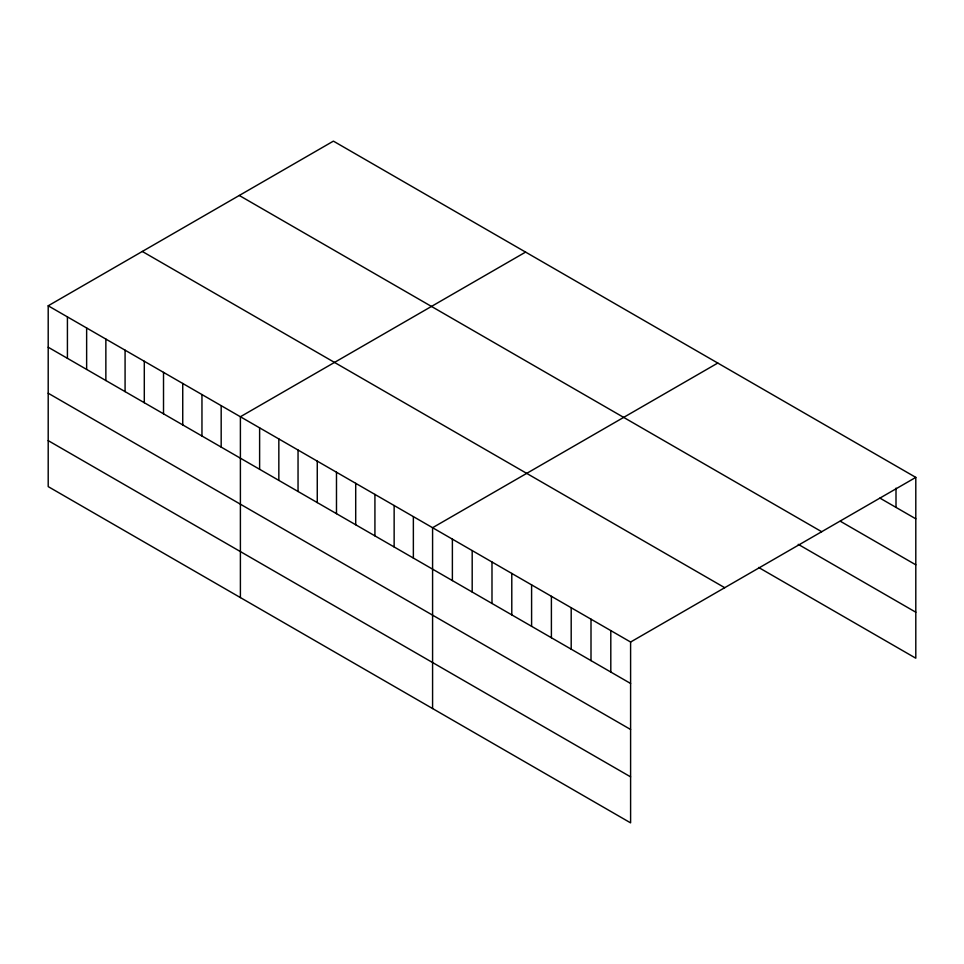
<?xml version="1.0" encoding="UTF-8"?>
<svg xmlns="http://www.w3.org/2000/svg" width="964" height="964" viewBox="0 0 964 964"><rect width="100%" height="100%" fill="white"/><g stroke="black" fill="none" stroke-linecap="round" stroke-linejoin="round"><path stroke-width="1.45" d="M48.2 305.793L630.601 642.036L630.601 822.87L48.2 486.615L48.2 305.793L333.399 141.13L915.8 477.385L915.8 658.207L758.62 567.459M525.585 252.098L240.398 416.749L240.398 597.584M717.782 363.054L432.583 527.718L432.583 708.54M630.601 642.036L915.8 477.385M879.915 498.099L915.8 518.825M840.307 521.235L915.8 564.82M239.277 195.475L821.69 531.718M798.228 544.335L915.8 612.212M142.31 251.459L724.723 587.703M48.2 347.233L630.601 683.476M48.2 393.228L630.601 729.483M48.2 440.62L630.601 776.864M896.002 488.146L896.002 507.389M610.802 630.601L610.802 672.053M591.004 619.177L591.004 660.617M571.194 607.742L571.194 649.182M551.396 596.306L551.396 637.746M531.598 584.871L531.598 626.323M511.788 573.447L511.788 614.887M491.989 562.012L491.989 603.452M472.191 550.577L472.191 592.029M452.381 539.141L452.381 580.593M413.363 516.62L413.363 558.06M394.143 505.522L394.143 546.962M374.924 494.424L374.924 535.864M355.704 483.326L355.704 524.778M336.484 472.227L336.484 513.679M317.264 461.141L317.264 502.581M298.045 450.043L298.045 491.483M278.837 438.945L278.837 480.385M259.617 427.847L259.617 469.287M221.178 405.651L221.178 447.103M201.958 394.565L201.958 436.005M182.738 383.467L182.738 424.907M163.518 372.369L163.518 413.809M144.299 361.271L144.299 402.711M125.079 350.173L125.079 391.625M105.859 339.075L105.859 380.527M86.64 327.989L86.64 369.429M67.42 316.891L67.42 358.331"/></g></svg>
